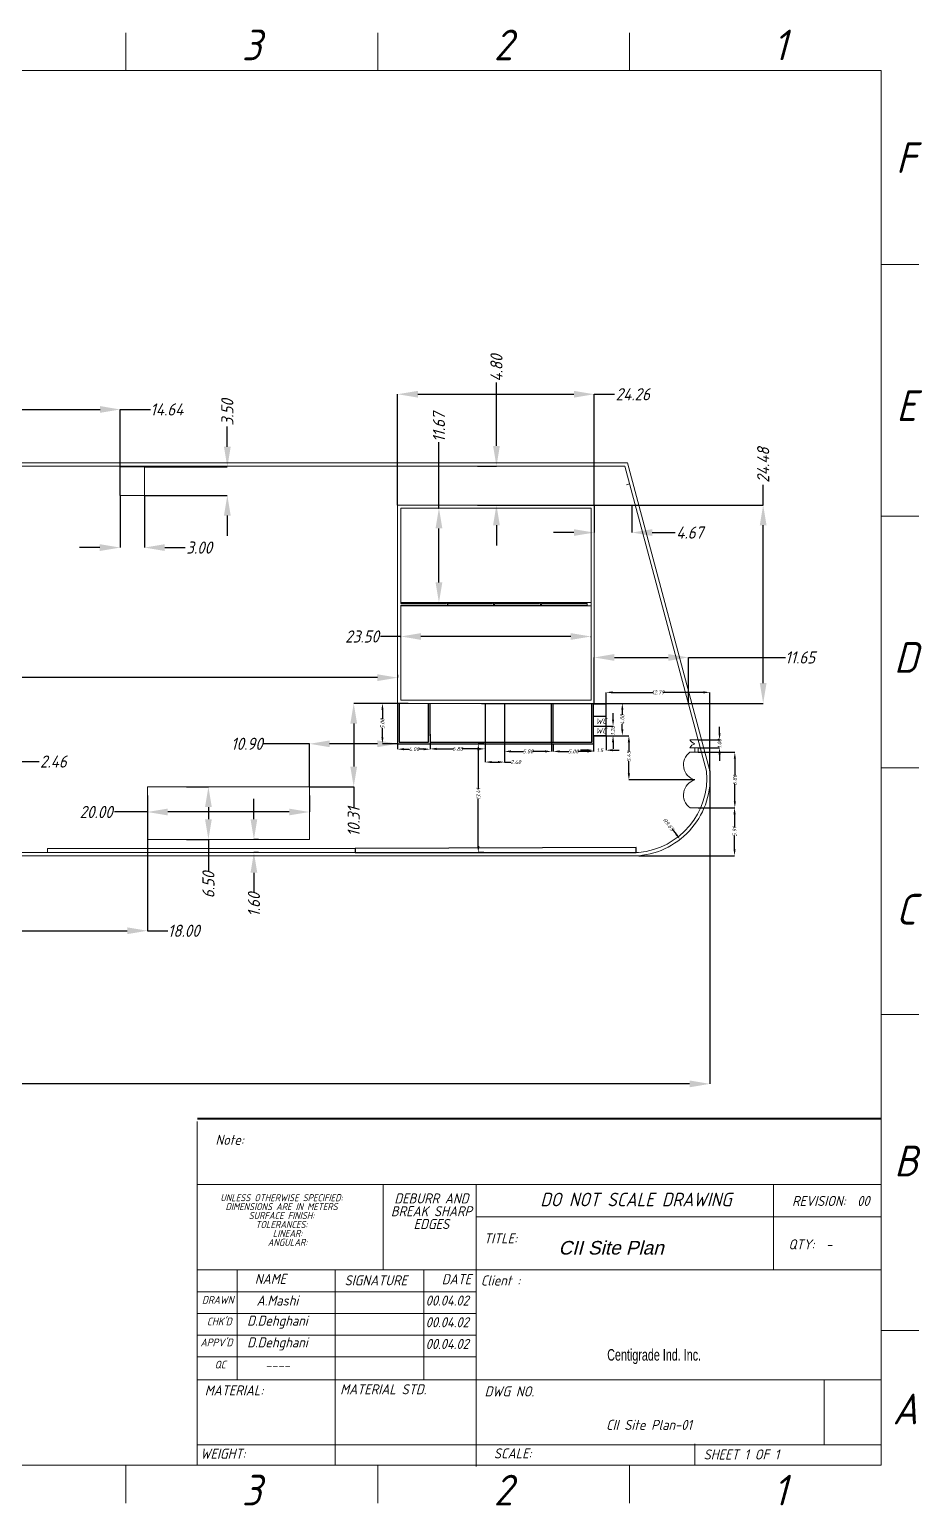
# Model space of a CAD drawing. Header units: millimetres. Extents: x 160413 to 1199701, y -1249241 to 191487.
# Drawn here: x 308585 to 418861, y -599599 to -417373 of the extents above; entities that cross this region are included whole.
import ezdxf

# ---------------------------------------------------------------- set-up
doc = ezdxf.new("R2010")
doc.units = ezdxf.units.MM
doc.header["$PDSIZE"] = -1
doc.layers.add('title', color=7, linetype='Continuous', lineweight=15)
doc.styles.add('AM', font='geniso.shx', dxfattribs={"oblique": 15})
doc.styles.add('Geniso', font='geniso.shx', dxfattribs={"oblique": 15})
doc.styles.add('SLDTEXTSTYLE4', font='TXT', dxfattribs={"width": 0.7})
doc.dimstyles.new('AM', dxfattribs={"dimscale": 0, "dimtxt": 1500, "dimasz": 2500, "dimexe": 0.18, "dimexo": 0.0625, "dimgap": 0.09, "dimtad": 0, "dimlfac": 0.001, "dimzin": 0, "dimdsep": 46, "dimtxsty": 'Geniso', "dimcen": 0.09, "dimclrd": 1, "dimclre": 1, "dimadec": 0, "dimazin": 0, "dimtfac": 1, "dimtofl": 0, "dimtmove": 0, "dimatfit": 3, "dimfxl": 1, "dimtolj": 1, "dimtzin": 0, "dimarcsym": 0})
doc.dimstyles.new('Scale 1B2', dxfattribs={"dimscale": 0.32, "dimtxt": 1500, "dimasz": 2500, "dimexe": 0.18, "dimexo": 0.0625, "dimgap": 0.09, "dimtad": 0, "dimlfac": 0.001, "dimzin": 0, "dimdsep": 46, "dimtxsty": 'Geniso', "dimcen": 0.09, "dimclrd": 1, "dimclre": 1, "dimadec": 0, "dimazin": 0, "dimtfac": 1, "dimtofl": 0, "dimtmove": 0, "dimatfit": 3, "dimfxl": 1, "dimtolj": 1, "dimtzin": 0, "dimarcsym": 0})

# ---------------------------------------------------------------- blocks, each defined once
blk = doc.blocks.new('*D212')
at = {"color": 1, "lineweight": -2, "transparency": 16777216}
for p, q in [((305152, -512844), (305152, -528644)), ((323152, -513335), (323152, -528644)), ((307652, -528644), (320652, -528644)), ((323152, -528644), (325652, -528644))]:
    blk.add_line(p, q, dxfattribs=at)
at = {"color": 1, "transparency": 16777216}
for points in [[(307652, -528227), (307652, -529060), (305152, -528644)], [(320652, -528227), (320652, -529060), (323152, -528644)]]:
    blk.add_solid(points, dxfattribs=at)
at = {"layer": 'Defpoints', "color": 0, "transparency": 16777216}
for p in [(305152, -512844), (323152, -513335), (305152, -528644)]:
    blk.add_point(p, dxfattribs=at)
at = {"color": 0, "lineweight": 18, "transparency": 16777216, "insert": (327633, -528644), "char_height": 1500, "attachment_point": 5, "style": 'Geniso'}
blk.add_mtext('\\A1;18.00', dxfattribs=at)
blk = doc.blocks.new('*D213')
at = {"color": 1, "lineweight": -2, "transparency": 16777216}
for p, q in [((354047, -500564), (354047, -505560)), ((343152, -505560), (337415, -505560)), ((343152, -510931), (343152, -505560)), ((351547, -505560), (345652, -505560))]:
    blk.add_line(p, q, dxfattribs=at)
at = {"color": 1, "transparency": 16777216}
for points in [[(345652, -505143), (345652, -505977), (343152, -505560)], [(351547, -505143), (351547, -505977), (354047, -505560)]]:
    blk.add_solid(points, dxfattribs=at)
at = {"layer": 'Defpoints', "color": 0, "transparency": 16777216}
for p in [(354047, -500564), (343152, -505560), (343152, -510931)]:
    blk.add_point(p, dxfattribs=at)
at = {"color": 0, "lineweight": 18, "transparency": 16777216, "insert": (335431, -505560), "char_height": 1500, "attachment_point": 5, "style": 'Geniso'}
blk.add_mtext('\\A1;10.90', dxfattribs=at)
blk = doc.blocks.new('*D214')
at = {"color": 1, "lineweight": -2, "transparency": 16777216}
for p, q in [((399188, -476084), (399188, -473584)), ((364405, -476084), (399188, -476084)), ((399188, -498064), (399188, -478584)), ((364405, -500564), (399188, -500564))]:
    blk.add_line(p, q, dxfattribs=at)
at = {"color": 1, "transparency": 16777216}
for points in [[(398771, -478584), (399605, -478584), (399188, -476084)], [(398771, -498064), (399605, -498064), (399188, -500564)]]:
    blk.add_solid(points, dxfattribs=at)
at = {"layer": 'Defpoints', "color": 0, "transparency": 16777216}
for p in [(364405, -476084), (364405, -500564), (399188, -500564)]:
    blk.add_point(p, dxfattribs=at)
at = {"color": 0, "lineweight": 18, "transparency": 16777216, "insert": (399188, -471153), "char_height": 1500, "attachment_point": 5, "rotation": 90, "style": 'Geniso'}
blk.add_mtext('\\A1;24.48', dxfattribs=at)
blk = doc.blocks.new('*D215')
at = {"color": 1, "lineweight": -2, "transparency": 16777216}
for p, q in [((359147, -476464), (359147, -468323)), ((359088, -476464), (359147, -476464)), ((359147, -485634), (359147, -478964)), ((359088, -488134), (359147, -488134))]:
    blk.add_line(p, q, dxfattribs=at)
at = {"color": 1, "transparency": 16777216}
for points in [[(358730, -478964), (359564, -478964), (359147, -476464)], [(358730, -485634), (359564, -485634), (359147, -488134)]]:
    blk.add_solid(points, dxfattribs=at)
at = {"layer": 'Defpoints', "color": 0, "transparency": 16777216}
for p in [(359088, -476464), (359147, -476464), (359088, -488134)]:
    blk.add_point(p, dxfattribs=at)
at = {"color": 0, "lineweight": 18, "transparency": 16777216, "insert": (359147, -466483), "char_height": 1500, "attachment_point": 5, "rotation": 90, "style": 'Geniso'}
blk.add_mtext('\\A1;11.67', dxfattribs=at)
blk = doc.blocks.new('*D216')
at = {"color": 1, "lineweight": -2, "transparency": 16777216}
for p, q in [((354427, -492310), (351927, -492310)), ((354427, -492382), (354427, -492310)), ((375427, -492310), (356927, -492310)), ((377927, -492382), (377927, -492310))]:
    blk.add_line(p, q, dxfattribs=at)
at = {"color": 1, "transparency": 16777216}
for points in [[(356927, -491894), (356927, -492727), (354427, -492310)], [(375427, -491894), (375427, -492727), (377927, -492310)]]:
    blk.add_solid(points, dxfattribs=at)
at = {"layer": 'Defpoints', "color": 0, "transparency": 16777216}
for p in [(354427, -492382), (377927, -492310), (377927, -492382)]:
    blk.add_point(p, dxfattribs=at)
at = {"color": 0, "lineweight": 18, "transparency": 16777216, "insert": (349656, -492310), "char_height": 1500, "attachment_point": 5, "style": 'Geniso'}
blk.add_mtext('\\A1;23.50', dxfattribs=at)
blk = doc.blocks.new('*D217')
at = {"color": 1, "lineweight": -2, "transparency": 16777216}
for p, q in [((354047, -476084), (354047, -462402)), ((356547, -462402), (375807, -462402)), ((378307, -476084), (378307, -462402)), ((378307, -462402), (380807, -462402))]:
    blk.add_line(p, q, dxfattribs=at)
at = {"color": 1, "transparency": 16777216}
for points in [[(356547, -461985), (356547, -462819), (354047, -462402)], [(375807, -461985), (375807, -462819), (378307, -462402)]]:
    blk.add_solid(points, dxfattribs=at)
at = {"layer": 'Defpoints', "color": 0, "transparency": 16777216}
for p in [(378307, -462402), (354047, -476084), (378307, -476084)]:
    blk.add_point(p, dxfattribs=at)
at = {"color": 0, "lineweight": 18, "transparency": 16777216, "insert": (383090, -462402), "char_height": 1500, "attachment_point": 5, "style": 'Geniso'}
blk.add_mtext('\\A1;24.26', dxfattribs=at)
blk = doc.blocks.new('*D218')
at = {"color": 1, "lineweight": -2, "transparency": 16777216}
for p, q in [((366250, -468784), (366250, -460957)), ((363903, -471284), (366250, -471284)), ((363903, -476084), (366250, -476084)), ((366250, -478584), (366250, -481084))]:
    blk.add_line(p, q, dxfattribs=at)
at = {"color": 1, "transparency": 16777216}
for points in [[(365833, -468784), (366667, -468784), (366250, -471284)], [(365833, -478584), (366667, -478584), (366250, -476084)]]:
    blk.add_solid(points, dxfattribs=at)
at = {"layer": 'Defpoints', "color": 0, "transparency": 16777216}
for p in [(363903, -471284), (366250, -471284), (363903, -476084)]:
    blk.add_point(p, dxfattribs=at)
at = {"color": 0, "lineweight": 18, "transparency": 16777216, "insert": (366250, -459175), "char_height": 1500, "attachment_point": 5, "rotation": 90, "style": 'Geniso'}
blk.add_mtext('\\A1;4.80', dxfattribs=at)
blk = doc.blocks.new('*D219')
at = {"color": 1, "lineweight": -2, "transparency": 16777216}
for p, q in [((355344, -500564), (348620, -500564)), ((348620, -503064), (348620, -508372)), ((343152, -510872), (348620, -510872)), ((348620, -510872), (348620, -513372))]:
    blk.add_line(p, q, dxfattribs=at)
at = {"color": 1, "transparency": 16777216}
for points in [[(348203, -503064), (349036, -503064), (348620, -500564)], [(348203, -508372), (349036, -508372), (348620, -510872)]]:
    blk.add_solid(points, dxfattribs=at)
at = {"layer": 'Defpoints', "color": 0, "transparency": 16777216}
for p in [(348620, -500564), (355344, -500564), (343152, -510872)]:
    blk.add_point(p, dxfattribs=at)
at = {"color": 0, "lineweight": 18, "transparency": 16777216, "insert": (348620, -515212), "char_height": 1500, "attachment_point": 5, "rotation": 90, "style": 'Geniso'}
blk.add_mtext('\\A1;10.31', dxfattribs=at)
blk = doc.blocks.new('*D220')
at = {"color": 1, "lineweight": -2, "transparency": 16777216}
for p, q in [((305152, -476171), (305152, -464281)), ((307652, -464282), (317292, -464282)), ((319792, -474884), (319792, -464281)), ((319792, -464282), (323543, -464282))]:
    blk.add_line(p, q, dxfattribs=at)
at = {"color": 1, "transparency": 16777216}
for points in [[(307652, -463865), (307652, -464698), (305152, -464282)], [(317292, -463865), (317292, -464698), (319792, -464282)]]:
    blk.add_solid(points, dxfattribs=at)
at = {"layer": 'Defpoints', "color": 0, "transparency": 16777216}
for p in [(319792, -464282), (319792, -474884), (305152, -476171)]:
    blk.add_point(p, dxfattribs=at)
at = {"color": 0, "lineweight": 18, "transparency": 16777216, "insert": (325542, -464282), "char_height": 1500, "attachment_point": 5, "style": 'Geniso'}
blk.add_mtext('\\A1;14.64', dxfattribs=at)
blk = doc.blocks.new('*D221')
at = {"color": 1, "lineweight": -2, "transparency": 16777216}
for p, q in [((319768, -474884), (319768, -481334)), ((322792, -474884), (322792, -481334)), ((317268, -481334), (314768, -481334)), ((325292, -481334), (327792, -481334))]:
    blk.add_line(p, q, dxfattribs=at)
at = {"color": 1, "transparency": 16777216}
for points in [[(317268, -480917), (317268, -481751), (319768, -481334)], [(325292, -480917), (325292, -481751), (322792, -481334)]]:
    blk.add_solid(points, dxfattribs=at)
at = {"layer": 'Defpoints', "color": 0, "transparency": 16777216}
for p in [(319768, -474884), (322792, -474884), (322792, -481334)]:
    blk.add_point(p, dxfattribs=at)
at = {"color": 0, "lineweight": 18, "transparency": 16777216, "insert": (329538, -481334), "char_height": 1500, "attachment_point": 5, "style": 'Geniso'}
blk.add_mtext('\\A1;3.00', dxfattribs=at)
blk = doc.blocks.new('*D222')
at = {"color": 1, "lineweight": -2, "transparency": 16777216}
for p, q in [((333013, -468884), (333013, -466384)), ((322792, -471384), (333013, -471384)), ((322792, -474884), (333013, -474884)), ((333013, -477384), (333013, -479884))]:
    blk.add_line(p, q, dxfattribs=at)
at = {"color": 1, "transparency": 16777216}
for points in [[(332596, -468884), (333430, -468884), (333013, -471384)], [(332596, -477384), (333430, -477384), (333013, -474884)]]:
    blk.add_solid(points, dxfattribs=at)
at = {"layer": 'Defpoints', "color": 0, "transparency": 16777216}
for p in [(322792, -471384), (333013, -471384), (322792, -474884)]:
    blk.add_point(p, dxfattribs=at)
at = {"color": 0, "lineweight": 18, "transparency": 16777216, "insert": (333013, -464638), "char_height": 1500, "attachment_point": 5, "rotation": 90, "style": 'Geniso'}
blk.add_mtext('\\A1;3.50', dxfattribs=at)
blk = doc.blocks.new('*D228')
at = {"color": 1, "lineweight": -2, "transparency": 16777216}
for p, q in [((188892, -508893), (188893, -547555)), ((392598, -508885), (392600, -547548)), ((188893, -547555), (182730, -547555)), ((390100, -547548), (191393, -547555))]:
    blk.add_line(p, q, dxfattribs=at)
at = {"color": 1, "transparency": 16777216}
for points in [[(191393, -547138), (191393, -547972), (188893, -547555)], [(390100, -547131), (390100, -547965), (392600, -547548)]]:
    blk.add_solid(points, dxfattribs=at)
at = {"layer": 'Defpoints', "color": 0, "transparency": 16777216}
for p in [(188892, -508893), (392598, -508885), (392600, -547548)]:
    blk.add_point(p, dxfattribs=at)
at = {"color": 0, "lineweight": 18, "transparency": 16777216, "insert": (180074, -547555), "char_height": 1500, "attachment_point": 5, "rotation": 0.00205, "style": 'Geniso'}
blk.add_mtext('\\A1;203.71', dxfattribs=at)
blk = doc.blocks.new('*D230')
at = {"color": 1, "lineweight": -2, "transparency": 16777216}
for p, q in [((336299, -514872), (336299, -512372)), ((336843, -517372), (336299, -517372)), ((336843, -518972), (336299, -518972)), ((336299, -521472), (336299, -523972))]:
    blk.add_line(p, q, dxfattribs=at)
at = {"color": 1, "transparency": 16777216}
for points in [[(335882, -514872), (336716, -514872), (336299, -517372)], [(335882, -521472), (336716, -521472), (336299, -518972)]]:
    blk.add_solid(points, dxfattribs=at)
at = {"layer": 'Defpoints', "color": 0, "transparency": 16777216}
for p in [(336843, -517372), (336299, -518972), (336843, -518972)]:
    blk.add_point(p, dxfattribs=at)
at = {"color": 0, "lineweight": 18, "transparency": 16777216, "insert": (336299, -525427), "char_height": 1500, "attachment_point": 5, "rotation": 90, "style": 'Geniso'}
blk.add_mtext('\\A1;1.60', dxfattribs=at)
blk = doc.blocks.new('*D231')
at = {"color": 1, "lineweight": -2, "transparency": 16777216}
for p, q in [((323152, -511924), (323152, -513980)), ((343152, -511924), (343152, -513980)), ((323152, -513980), (319082, -513980)), ((340652, -513980), (325652, -513980))]:
    blk.add_line(p, q, dxfattribs=at)
at = {"color": 1, "transparency": 16777216}
for points in [[(325652, -513563), (325652, -514397), (323152, -513980)], [(340652, -513563), (340652, -514397), (343152, -513980)]]:
    blk.add_solid(points, dxfattribs=at)
at = {"layer": 'Defpoints', "color": 0, "transparency": 16777216}
for p in [(323152, -511923), (343152, -511923), (343152, -513980)]:
    blk.add_point(p, dxfattribs=at)
at = {"color": 0, "lineweight": 18, "transparency": 16777216, "insert": (316810, -513980), "char_height": 1500, "attachment_point": 5, "style": 'Geniso'}
blk.add_mtext('\\A1;20.00', dxfattribs=at)
blk = doc.blocks.new('*D232')
at = {"color": 1, "lineweight": -2, "transparency": 16777216}
for p, q in [((327983, -510872), (330681, -510872)), ((330681, -513372), (330681, -514872)), ((327983, -517372), (330681, -517372)), ((330681, -517372), (330681, -521243))]:
    blk.add_line(p, q, dxfattribs=at)
at = {"color": 1, "transparency": 16777216}
for points in [[(330264, -513372), (331098, -513372), (330681, -510872)], [(330264, -514872), (331098, -514872), (330681, -517372)]]:
    blk.add_solid(points, dxfattribs=at)
at = {"layer": 'Defpoints', "color": 0, "transparency": 16777216}
for p in [(327983, -510872), (327983, -517372), (330681, -517372)]:
    blk.add_point(p, dxfattribs=at)
at = {"color": 0, "lineweight": 18, "transparency": 16777216, "insert": (330681, -522990), "char_height": 1500, "attachment_point": 5, "rotation": 90, "style": 'Geniso'}
blk.add_mtext('\\A1;6.50', dxfattribs=at)
blk = doc.blocks.new('*D238')
at = {"color": 1, "lineweight": -2, "transparency": 16777216}
for p, q in [((305152, -497394), (299766, -497394)), ((305152, -497032), (305152, -497394)), ((351547, -497394), (307652, -497394)), ((354047, -497032), (354047, -497394))]:
    blk.add_line(p, q, dxfattribs=at)
at = {"color": 1, "transparency": 16777216}
for points in [[(307652, -496977), (307652, -497810), (305152, -497394)], [(351547, -496977), (351547, -497810), (354047, -497394)]]:
    blk.add_solid(points, dxfattribs=at)
at = {"layer": 'Defpoints', "color": 0, "transparency": 16777216}
for p in [(305152, -497032), (354047, -497032), (354047, -497394)]:
    blk.add_point(p, dxfattribs=at)
at = {"color": 0, "lineweight": 18, "transparency": 16777216, "insert": (297457, -497394), "char_height": 1500, "attachment_point": 5, "style": 'Geniso'}
blk.add_mtext('\\A1;48.90', dxfattribs=at)
blk = doc.blocks.new('*D239')
at = {"color": 1, "lineweight": -2, "transparency": 16777216}
for p, q in [((378307, -500564), (378307, -494900)), ((380807, -494900), (387455, -494900)), ((389955, -500564), (389955, -494900)), ((389955, -494900), (401946, -494900))]:
    blk.add_line(p, q, dxfattribs=at)
at = {"color": 1, "transparency": 16777216}
for points in [[(380807, -494483), (380807, -495317), (378307, -494900)], [(387455, -494483), (387455, -495317), (389955, -494900)]]:
    blk.add_solid(points, dxfattribs=at)
at = {"layer": 'Defpoints', "color": 0, "transparency": 16777216}
for p in [(389955, -494900), (378307, -500564), (389955, -500564)]:
    blk.add_point(p, dxfattribs=at)
at = {"color": 0, "lineweight": 18, "transparency": 16777216, "insert": (403748, -494900), "char_height": 1500, "attachment_point": 5, "style": 'Geniso'}
blk.add_mtext('\\A1;11.65', dxfattribs=at)
blk = doc.blocks.new('*D240')
at = {"color": 1, "lineweight": -2, "transparency": 16777216}
for p, q in [((378307, -476084), (378307, -479481)), ((382981, -476084), (382981, -479481)), ((375807, -479481), (373307, -479481)), ((385481, -479481), (388330, -479481))]:
    blk.add_line(p, q, dxfattribs=at)
at = {"color": 1, "transparency": 16777216}
for points in [[(375807, -479064), (375807, -479897), (378307, -479481)], [(385481, -479064), (385481, -479897), (382981, -479481)]]:
    blk.add_solid(points, dxfattribs=at)
at = {"layer": 'Defpoints', "color": 0, "transparency": 16777216}
for p in [(378307, -476084), (382981, -476084), (382981, -479481)]:
    blk.add_point(p, dxfattribs=at)
at = {"color": 0, "lineweight": 18, "transparency": 16777216, "insert": (390120, -479481), "char_height": 1500, "attachment_point": 5, "style": 'Geniso'}
blk.add_mtext('\\A1;4.67', dxfattribs=at)
blk = doc.blocks.new('*D246')
at = {"color": 1, "lineweight": -2, "transparency": 16777216}
for p, q in [((299812, -507750), (297312, -507750)), ((302312, -507242), (302312, -507750)), ((304772, -507242), (304772, -507750)), ((307272, -507750), (309772, -507750))]:
    blk.add_line(p, q, dxfattribs=at)
at = {"color": 1, "transparency": 16777216}
for points in [[(299812, -507333), (299812, -508167), (302312, -507750)], [(307272, -507333), (307272, -508167), (304772, -507750)]]:
    blk.add_solid(points, dxfattribs=at)
at = {"layer": 'Defpoints', "color": 0, "transparency": 16777216}
for p in [(302312, -507242), (302312, -507750), (304772, -507242)]:
    blk.add_point(p, dxfattribs=at)
at = {"color": 0, "lineweight": 18, "transparency": 16777216, "insert": (311529, -507750), "char_height": 1500, "attachment_point": 5, "style": 'Geniso'}
blk.add_mtext('\\A1;2.46', dxfattribs=at)
blk = doc.blocks.new('*D194')
at = {"color": 1, "lineweight": -2, "transparency": 16777216}
for p, q in [((354047, -504564), (354047, -506226)), ((358047, -504564), (358047, -506226)), ((354847, -506226), (355477, -506226)), ((357247, -506226), (356617, -506226))]:
    blk.add_line(p, q, dxfattribs=at)
at = {"color": 1, "transparency": 16777216}
for points in [[(354847, -506093), (354847, -506359), (354047, -506226)], [(357247, -506093), (357247, -506359), (358047, -506226)]]:
    blk.add_solid(points, dxfattribs=at)
at = {"layer": 'Defpoints', "color": 0, "transparency": 16777216}
for p in [(354047, -504564), (358047, -504564), (358047, -506226)]:
    blk.add_point(p, dxfattribs=at)
at = {"color": 0, "transparency": 16777216, "insert": (356047, -506226), "char_height": 480, "attachment_point": 5, "style": 'Geniso'}
blk.add_mtext('\\A1;4.00', dxfattribs=at)
blk = doc.blocks.new('*D196')
at = {"color": 1, "lineweight": -2, "transparency": 16777216}
blk.add_line((387947, -516100), (388439, -516730), dxfattribs=at)
at = {"color": 1, "transparency": 16777216}
blk.add_solid([(388544, -516648), (388334, -516812), (388932, -517360)], dxfattribs=at)
at = {"layer": 'Defpoints', "color": 0, "transparency": 16777216}
for p in [(382991, -509760), (388932, -517360)]:
    blk.add_point(p, dxfattribs=at)
at = {"color": 0, "transparency": 16777216, "insert": (387489, -515515), "char_height": 480, "attachment_point": 5, "rotation": 308.01205, "style": 'Geniso'}
blk.add_mtext('\\A1;R9.65', dxfattribs=at)
blk = doc.blocks.new('*D197')
at = {"color": 1, "lineweight": -2, "transparency": 16777216}
for p, q in [((364675, -505564), (364009, -505564)), ((364009, -506364), (364009, -511155)), ((364009, -518172), (364009, -512381)), ((364675, -518972), (364009, -518972))]:
    blk.add_line(p, q, dxfattribs=at)
at = {"color": 1, "transparency": 16777216}
for points in [[(363875, -506364), (364142, -506364), (364009, -505564)], [(363875, -518172), (364142, -518172), (364009, -518972)]]:
    blk.add_solid(points, dxfattribs=at)
at = {"layer": 'Defpoints', "color": 0, "transparency": 16777216}
for p in [(364675, -505564), (364009, -518972), (364675, -518972)]:
    blk.add_point(p, dxfattribs=at)
at = {"color": 0, "transparency": 16777216, "insert": (364009, -511768), "char_height": 480, "attachment_point": 5, "rotation": 90, "style": 'Geniso'}
blk.add_mtext('\\A1;13.41', dxfattribs=at)
blk = doc.blocks.new('*D198')
at = {"color": 1, "lineweight": -2, "transparency": 16777216}
for p, q in [((391157, -506602), (395688, -506602)), ((395688, -507402), (395688, -509491)), ((395688, -512658), (395688, -510568)), ((391157, -513458), (395688, -513458))]:
    blk.add_line(p, q, dxfattribs=at)
at = {"color": 1, "transparency": 16777216}
for points in [[(395555, -507402), (395821, -507402), (395688, -506602)], [(395555, -512658), (395821, -512658), (395688, -513458)]]:
    blk.add_solid(points, dxfattribs=at)
at = {"layer": 'Defpoints', "color": 0, "transparency": 16777216}
for p in [(391157, -506602), (391157, -513458), (395688, -513458)]:
    blk.add_point(p, dxfattribs=at)
at = {"color": 0, "transparency": 16777216, "insert": (395688, -510030), "char_height": 480, "attachment_point": 5, "rotation": 90, "style": 'Geniso'}
blk.add_mtext('\\A1;6.86', dxfattribs=at)
blk = doc.blocks.new('*D199')
at = {"color": 1, "lineweight": -2, "transparency": 16777216}
for p, q in [((393800, -504252), (393800, -503452)), ((391157, -505052), (393800, -505052)), ((391157, -506052), (393800, -506052)), ((393800, -506852), (393800, -507652))]:
    blk.add_line(p, q, dxfattribs=at)
at = {"color": 1, "transparency": 16777216}
for points in [[(393667, -504252), (393933, -504252), (393800, -505052)], [(393667, -506852), (393933, -506852), (393800, -506052)]]:
    blk.add_solid(points, dxfattribs=at)
at = {"layer": 'Defpoints', "color": 0, "transparency": 16777216}
for p in [(391157, -505052), (391157, -506052), (393800, -505052)]:
    blk.add_point(p, dxfattribs=at)
at = {"color": 0, "transparency": 16777216, "insert": (393800, -505552), "char_height": 480, "attachment_point": 5, "rotation": 90, "style": 'Geniso'}
blk.add_mtext('\\A1;1.00', dxfattribs=at)
blk = doc.blocks.new('*D200')
at = {"color": 1, "lineweight": -2, "transparency": 16777216}
for p, q in [((391157, -513458), (395653, -513458)), ((395653, -514258), (395653, -515900)), ((395653, -518572), (395653, -516929)), ((383814, -519372), (395653, -519372))]:
    blk.add_line(p, q, dxfattribs=at)
at = {"color": 1, "transparency": 16777216}
for points in [[(395520, -514258), (395786, -514258), (395653, -513458)], [(395520, -518572), (395786, -518572), (395653, -519372)]]:
    blk.add_solid(points, dxfattribs=at)
at = {"layer": 'Defpoints', "color": 0, "transparency": 16777216}
for p in [(391157, -513458), (383814, -519372), (395653, -519372)]:
    blk.add_point(p, dxfattribs=at)
at = {"color": 0, "transparency": 16777216, "insert": (395653, -516415), "char_height": 480, "attachment_point": 5, "rotation": 90, "style": 'Geniso'}
blk.add_mtext('\\A1;5.91', dxfattribs=at)
blk = doc.blocks.new('*D201')
at = {"color": 1, "lineweight": -2, "transparency": 16777216}
for p, q in [((354047, -500564), (352169, -500564)), ((352169, -501364), (352169, -502503)), ((352169, -504760), (352169, -503621)), ((354047, -505560), (352169, -505560))]:
    blk.add_line(p, q, dxfattribs=at)
at = {"color": 1, "transparency": 16777216}
for points in [[(352036, -501364), (352302, -501364), (352169, -500564)], [(352036, -504760), (352302, -504760), (352169, -505560)]]:
    blk.add_solid(points, dxfattribs=at)
at = {"layer": 'Defpoints', "color": 0, "transparency": 16777216}
for p in [(354047, -500564), (352169, -505560), (354047, -505560)]:
    blk.add_point(p, dxfattribs=at)
at = {"color": 0, "transparency": 16777216, "insert": (352169, -503062), "char_height": 480, "attachment_point": 5, "rotation": 90, "style": 'Geniso'}
blk.add_mtext('\\A1;5.00', dxfattribs=at)
blk = doc.blocks.new('*D202')
at = {"color": 1, "lineweight": -2, "transparency": 16777216}
for p, q in [((358047, -504364), (358047, -506188)), ((364847, -504364), (364847, -506188)), ((358847, -506188), (360888, -506188)), ((364047, -506188), (362006, -506188))]:
    blk.add_line(p, q, dxfattribs=at)
at = {"color": 1, "transparency": 16777216}
for points in [[(358847, -506055), (358847, -506321), (358047, -506188)], [(364047, -506055), (364047, -506321), (364847, -506188)]]:
    blk.add_solid(points, dxfattribs=at)
at = {"layer": 'Defpoints', "color": 0, "transparency": 16777216}
for p in [(358047, -504364), (364847, -504364), (364847, -506188)]:
    blk.add_point(p, dxfattribs=at)
at = {"color": 0, "transparency": 16777216, "insert": (361447, -506188), "char_height": 480, "attachment_point": 5, "style": 'Geniso'}
blk.add_mtext('\\A1;6.80', dxfattribs=at)
blk = doc.blocks.new('*D203')
at = {"color": 1, "lineweight": -2, "transparency": 16777216}
for p, q in [((367247, -504364), (367247, -506499)), ((368047, -506499), (369588, -506499)), ((372247, -506499), (370706, -506499)), ((373047, -505364), (373047, -506499))]:
    blk.add_line(p, q, dxfattribs=at)
at = {"color": 1, "transparency": 16777216}
for points in [[(368047, -506366), (368047, -506632), (367247, -506499)], [(372247, -506366), (372247, -506632), (373047, -506499)]]:
    blk.add_solid(points, dxfattribs=at)
at = {"layer": 'Defpoints', "color": 0, "transparency": 16777216}
for p in [(367247, -504364), (373047, -505364), (373047, -506499)]:
    blk.add_point(p, dxfattribs=at)
at = {"color": 0, "transparency": 16777216, "insert": (370147, -506499), "char_height": 480, "attachment_point": 5, "style": 'Geniso'}
blk.add_mtext('\\A1;5.80', dxfattribs=at)
blk = doc.blocks.new('*D204')
at = {"color": 1, "lineweight": -2, "transparency": 16777216}
for p, q in [((378247, -504564), (378247, -506499)), ((373247, -505564), (373247, -506499)), ((374047, -506499), (375188, -506499)), ((377447, -506499), (376306, -506499))]:
    blk.add_line(p, q, dxfattribs=at)
at = {"color": 1, "transparency": 16777216}
for points in [[(374047, -506365), (374047, -506632), (373247, -506499)], [(377447, -506365), (377447, -506632), (378247, -506499)]]:
    blk.add_solid(points, dxfattribs=at)
at = {"layer": 'Defpoints', "color": 0, "transparency": 16777216}
for p in [(378247, -504564), (373247, -505564), (378247, -506499)]:
    blk.add_point(p, dxfattribs=at)
at = {"color": 0, "transparency": 16777216, "insert": (375747, -506499), "char_height": 480, "attachment_point": 5, "style": 'Geniso'}
blk.add_mtext('\\A1;5.00', dxfattribs=at)
blk = doc.blocks.new('*D205')
at = {"color": 1, "lineweight": -2, "transparency": 16777216}
for p, q in [((378247, -504564), (382603, -504564)), ((382603, -505364), (382603, -506547)), ((382603, -509218), (382603, -507695)), ((390757, -510018), (382603, -510018))]:
    blk.add_line(p, q, dxfattribs=at)
at = {"color": 1, "transparency": 16777216}
for points in [[(382470, -505364), (382736, -505364), (382603, -504564)], [(382470, -509218), (382736, -509218), (382603, -510018)]]:
    blk.add_solid(points, dxfattribs=at)
at = {"layer": 'Defpoints', "color": 0, "transparency": 16777216}
for p in [(378247, -504564), (382603, -510018), (390757, -510018)]:
    blk.add_point(p, dxfattribs=at)
at = {"color": 0, "transparency": 16777216, "insert": (382603, -507121), "char_height": 480, "attachment_point": 5, "rotation": 90, "style": 'Geniso'}
blk.add_mtext('\\A1;5.45', dxfattribs=at)
blk = doc.blocks.new('*D206')
at = {"color": 1, "lineweight": -2, "transparency": 16777216}
for p, q in [((378307, -500564), (381794, -500564)), ((381794, -501364), (381794, -501994)), ((378247, -504564), (381794, -504564)), ((381794, -503764), (381794, -503134))]:
    blk.add_line(p, q, dxfattribs=at)
at = {"color": 1, "transparency": 16777216}
for points in [[(381660, -501364), (381927, -501364), (381794, -500564)], [(381660, -503764), (381927, -503764), (381794, -504564)]]:
    blk.add_solid(points, dxfattribs=at)
at = {"layer": 'Defpoints', "color": 0, "transparency": 16777216}
for p in [(378307, -500564), (381794, -500564), (378247, -504564)]:
    blk.add_point(p, dxfattribs=at)
at = {"color": 0, "transparency": 16777216, "insert": (381794, -502564), "char_height": 480, "attachment_point": 5, "rotation": 90, "style": 'Geniso'}
blk.add_mtext('\\A1;4.00', dxfattribs=at)
blk = doc.blocks.new('*D207')
at = {"color": 1, "lineweight": -2, "transparency": 16777216}
for p, q in [((378247, -504564), (378247, -506350)), ((379807, -504564), (379807, -506350)), ((377447, -506350), (376647, -506350)), ((380607, -506350), (381407, -506350))]:
    blk.add_line(p, q, dxfattribs=at)
at = {"color": 1, "transparency": 16777216}
for points in [[(377447, -506217), (377447, -506484), (378247, -506350)], [(380607, -506217), (380607, -506484), (379807, -506350)]]:
    blk.add_solid(points, dxfattribs=at)
at = {"layer": 'Defpoints', "color": 0, "transparency": 16777216}
for p in [(378247, -504564), (379807, -504564), (378247, -506350)]:
    blk.add_point(p, dxfattribs=at)
at = {"color": 0, "transparency": 16777216, "insert": (379027, -506350), "char_height": 480, "attachment_point": 5, "style": 'Geniso'}
blk.add_mtext('\\A1;1.5', dxfattribs=at)
blk = doc.blocks.new('*D208')
at = {"color": 1, "lineweight": -2, "transparency": 16777216}
for p, q in [((380650, -502564), (380650, -501764)), ((379807, -503364), (380650, -503364)), ((379807, -504564), (380650, -504564)), ((380650, -505364), (380650, -506164))]:
    blk.add_line(p, q, dxfattribs=at)
at = {"color": 1, "transparency": 16777216}
for points in [[(380517, -502564), (380783, -502564), (380650, -503364)], [(380517, -505364), (380783, -505364), (380650, -504564)]]:
    blk.add_solid(points, dxfattribs=at)
at = {"layer": 'Defpoints', "color": 0, "transparency": 16777216}
for p in [(379807, -503364), (379807, -504564), (380650, -503364)]:
    blk.add_point(p, dxfattribs=at)
at = {"color": 0, "transparency": 16777216, "insert": (380650, -503964), "char_height": 480, "attachment_point": 5, "rotation": 90, "style": 'Geniso'}
blk.add_mtext('\\A1;1.20', dxfattribs=at)
blk = doc.blocks.new('*D209')
at = {"color": 1, "lineweight": -2, "transparency": 16777216}
for p, q in [((379807, -504564), (379807, -499211)), ((380607, -499211), (385565, -499211)), ((391798, -499211), (386840, -499211)), ((392598, -508885), (392598, -499211))]:
    blk.add_line(p, q, dxfattribs=at)
at = {"color": 1, "transparency": 16777216}
for points in [[(380607, -499078), (380607, -499344), (379807, -499211)], [(391798, -499078), (391798, -499344), (392598, -499211)]]:
    blk.add_solid(points, dxfattribs=at)
at = {"layer": 'Defpoints', "color": 0, "transparency": 16777216}
for p in [(392598, -499211), (379807, -504564), (392598, -508885)]:
    blk.add_point(p, dxfattribs=at)
at = {"color": 0, "transparency": 16777216, "insert": (386203, -499211), "char_height": 480, "attachment_point": 5, "style": 'Geniso'}
blk.add_mtext('\\A1;12.79', dxfattribs=at)
blk = doc.blocks.new('*D253')
at = {"color": 1, "lineweight": -2, "transparency": 16777216}
for p, q in [((364847, -505564), (364847, -507816)), ((367247, -505564), (367247, -507816)), ((365647, -507816), (366447, -507816)), ((367247, -507816), (368047, -507816))]:
    blk.add_line(p, q, dxfattribs=at)
at = {"color": 1, "transparency": 16777216}
for points in [[(365647, -507683), (365647, -507949), (364847, -507816)], [(366447, -507683), (366447, -507949), (367247, -507816)]]:
    blk.add_solid(points, dxfattribs=at)
at = {"layer": 'Defpoints', "color": 0, "transparency": 16777216}
for p in [(364847, -505564), (367247, -505564), (367247, -507816)]:
    blk.add_point(p, dxfattribs=at)
at = {"color": 0, "transparency": 16777216, "insert": (368630, -507816), "char_height": 480, "attachment_point": 5, "style": 'Geniso'}
blk.add_mtext('\\A1;2.40', dxfattribs=at)

msp = doc.modelspace()

# ---------------------------------------------------------------- linework, layer by layer
at = {"color": 7, "lineweight": 18}
for p, q in [((320496.797, -422429.971), (320496.797, -417767.338)), ((351581.013, -422429.971), (351581.013, -417767.338)), ((382665.23, -422429.971), (382665.23, -417767.338)), ((165075.713, -422429.971), (413749.447, -422429.971)), ((413749.447, -422429.971), (413749.447, -594636.532)), ((413749.447, -446364.818), (418412.08, -446364.818)), ((382415.883, -470884.243), (202391.896, -470884.243)), ((202391.896, -471284.244), (382108.953, -471284.244)), ((319791.898, -471384.243), (319791.898, -474884.243)), ((322791.898, -471384.243), (319791.898, -471384.243)), ((322791.898, -474884.243), (322791.898, -471384.243)), ((382108.953, -471284.244), (392202.901, -508955.352)), ((392598.233, -508885.288), (382415.883, -470884.243)), ((382697.385, -473480.293), (382311.017, -473583.82)), ((319791.898, -474884.243), (322791.898, -474884.243)), ((354047.101, -476084.244), (354047.101, -500564.245)), ((354247.098, -476084.244), (354047.101, -476084.244)), ((378217.099, -476084.244), (354247.098, -476084.244)), ((354427.098, -476464.245), (354427.098, -488224.245)), ((377927.098, -476464.245), (354427.098, -476464.245)), ((377927.098, -500184.244), (377927.098, -476464.245)), ((378307.096, -476084.244), (378217.099, -476084.244)), ((378307.096, -500564.245), (378307.096, -476084.244)), ((413749.447, -477449.035), (418412.08, -477449.035)), ((377927.098, -488134.245), (354427.098, -488134.245)), ((360069.959, -488224.245), (354427.098, -488224.245)), ((360027.097, -488149.244), (360069.959, -488224.245)), ((360227.101, -488149.244), (360027.097, -488149.244)), ((360182.973, -488226.459), (360227.101, -488149.244)), ((360182.973, -488422.029), (360182.973, -488226.459)), ((365769.956, -488224.245), (360227.101, -488224.245)), ((360227.101, -488224.245), (360227.101, -488424.244)), ((365727.101, -488149.244), (365769.956, -488224.245)), ((365927.098, -488149.244), (365727.101, -488149.244)), ((365882.978, -488226.459), (365927.098, -488149.244)), ((365882.978, -488422.029), (365882.978, -488226.459)), ((371469.953, -488224.245), (366027.097, -488224.245)), ((366027.097, -488224.245), (366027.097, -488424.244)), ((371427.098, -488149.244), (371469.953, -488224.245)), ((371627.095, -488149.244), (371427.098, -488149.244)), ((371584.241, -488224.245), (371627.095, -488149.244)), ((371671.224, -488224.245), (371584.241, -488224.245)), ((371671.224, -488424.244), (371671.224, -488224.245)), ((377471.219, -488224.245), (371827.1, -488224.245)), ((371827.1, -488224.245), (371827.1, -488424.244)), ((377471.219, -488424.244), (377471.219, -488224.245)), ((354427.098, -488424.244), (360069.959, -488424.244)), ((354427.098, -488424.244), (354427.098, -500184.244)), ((354427.098, -488514.244), (377927.098, -488514.244)), ((360069.959, -488424.244), (360027.097, -488499.245)), ((360027.097, -488499.245), (360227.101, -488499.245)), ((360227.101, -488499.245), (360182.973, -488422.029)), ((360227.101, -488424.244), (365769.956, -488424.244)), ((365769.956, -488424.244), (365727.101, -488499.245)), ((365727.101, -488499.245), (365927.098, -488499.245)), ((365927.098, -488499.245), (365882.978, -488422.029)), ((366027.097, -488424.244), (371469.953, -488424.244)), ((371469.953, -488424.244), (371427.098, -488499.245)), ((371427.098, -488499.245), (371627.095, -488499.245)), ((371584.241, -488424.244), (371671.224, -488424.244)), ((371627.095, -488499.245), (371584.241, -488424.244)), ((371827.1, -488424.244), (377471.219, -488424.244)), ((354047.101, -500564.245), (354247.098, -500564.245)), ((354247.098, -500564.245), (378107.099, -500564.245)), ((354427.098, -500184.244), (377927.098, -500184.244)), ((378107.099, -500564.245), (378307.096, -500564.245)), ((390756.916, -506051.686), (390756.916, -506601.686)), ((391156.916, -506601.686), (391156.916, -506051.686)), ((418412.08, -508533.251), (413749.447, -508533.251)), ((413749.447, -508533.251), (418412.08, -508533.251)), ((323151.899, -510871.607), (323151.899, -517371.607)), ((343151.899, -510871.607), (323151.899, -510871.607)), ((343151.899, -517371.607), (343151.899, -510871.607)), ((323151.899, -517371.607), (343151.899, -517371.607)), ((371391.538, -518971.607), (198979.261, -518971.607)), ((310791.898, -518471.607), (310791.898, -518971.607)), ((348791.898, -518471.607), (310791.898, -518471.607)), ((348791.898, -518971.607), (348791.898, -518471.607)), ((383796.315, -518971.607), (371391.538, -518971.607)), ((198813.573, -519371.607), (371391.538, -519371.607)), ((371391.538, -519371.607), (383813.573, -519371.607)), ((413749.447, -538979.173), (418412.08, -538979.173)), ((329308.31, -552178.41), (329308.31, -559962.433)), ((329308.31, -559962.433), (413749.447, -559962.433)), ((329308.31, -559962.433), (329308.31, -594636.532)), ((352256.259, -559962.433), (352256.259, -570522.272)), ((363730.233, -559962.433), (363730.233, -594794.141)), ((400478.491, -570522.272), (400478.491, -559962.433)), ((413749.447, -563981.476), (363730.233, -563981.476)), ((413749.447, -570522.272), (329308.31, -570522.272)), ((334225.727, -570522.272), (334225.727, -584076.693)), ((346324.436, -570522.272), (346324.436, -594636.532)), ((357299.087, -570522.272), (357299.087, -584076.693)), ((363730.233, -594636.532), (363730.233, -570522.272)), ((363730.233, -573201.634), (329308.31, -573201.634)), ((363730.233, -575880.997), (329308.31, -575880.997)), ((363730.233, -578560.359), (329308.31, -578560.359)), ((413749.447, -577997.053), (418412.08, -577997.053)), ((363730.233, -581239.721), (329308.31, -581239.721)), ((335864.867, -584076.693), (329308.31, -584076.693)), ((335864.867, -584076.693), (413749.447, -584076.693)), ((406726.116, -592114.779), (406726.116, -584076.693)), ((390747.127, -594636.532), (390747.127, -591994.373)), ((413749.447, -594636.532), (165075.713, -594636.532)), ((320496.797, -594636.532), (320496.797, -599299.164)), ((351581.013, -594636.532), (351581.013, -599299.164)), ((382665.23, -594636.532), (382665.23, -599299.164))]:
    msp.add_line(p, q, dxfattribs=at)
for p, q in [((354047.101, -500564.245), (354047.101, -505564.245)), ((354247.101, -500564.245), (354247.101, -505364.245)), ((357847.101, -505364.245), (357847.101, -500564.245)), ((358047.101, -504564.245), (358047.101, -500564.245)), ((373047.101, -505364.245), (373047.101, -500564.245)), ((373247.101, -505364.245), (373247.101, -500564.245)), ((378047.101, -505364.245), (378047.101, -500564.245)), ((378247.101, -505564.245), (378247.101, -500564.245)), ((379807.096, -500664.245), (378247.101, -500664.245)), ((379807.096, -504564.245), (379807.096, -500664.245)), ((378247.101, -502164.245), (379807.096, -502164.245)), ((378247.101, -503364.245), (379807.096, -503364.245)), ((379807.096, -504564.245), (378247.101, -504564.245)), ((354047.101, -505564.245), (358047.101, -505564.245)), ((354247.101, -505364.245), (357847.101, -505364.245)), ((358047.101, -505364.245), (365847.101, -505364.245)), ((358047.101, -505564.245), (366047.101, -505564.245)), ((365847.101, -505364.245), (373047.101, -505364.245)), ((366047.101, -505564.245), (373047.101, -505564.245)), ((373047.101, -505364.245), (378047.101, -505364.245)), ((373047.101, -505564.245), (378247.101, -505564.245))]:
    msp.add_line(p, q)
at = {"color": 52, "true_color": 0xc8c92d}
for p, q in [((364847.101, -500564.245), (364847.101, -505364.245)), ((367247.101, -500564.245), (367247.101, -505364.245))]:
    msp.add_line(p, q, dxfattribs=at)
at = {"lineweight": 18}
for p, q in [((390124.322, -505051.686), (390756.916, -505051.686)), ((390756.916, -506051.686), (390124.322, -506051.686)), ((390756.916, -505051.686), (391156.916, -505051.686)), ((390756.916, -506601.686), (390756.916, -506051.686)), ((390756.916, -506051.686), (391156.916, -506051.686)), ((390756.916, -506601.686), (390124.354, -506601.686)), ((390756.916, -506601.686), (391156.916, -506601.686)), ((390157.403, -513457.519), (390756.916, -513457.519)), ((390756.916, -513457.519), (391466.605, -513457.519)), ((329308.31, -592114.779), (413749.447, -592114.779))]:
    msp.add_line(p, q, dxfattribs=at)
msp.add_lwpolyline([(348791.898, -518971.607), (383522.076, -518971.607), (383522.076, -518362.238), (348791.898, -518471.607)], close=True)
for centre, radius, start, end in [((391039.937, -504543.436), 1047.22, 209.03430215, 254.32034903), ((391039.937, -506559.937), 1047.22, 105.67965097, 150.96569785), ((391284.377, -508153.354), 1937.35, 126.78168804, 254.20129121), ((391284.377, -511881.684), 1937.35, 105.79870879, 234.42919129)]:
    msp.add_arc(centre, radius, start, end, dxfattribs=at)
at = {"color": 7, "lineweight": 18}
for radius, start, end in [(9246.512, 274.99347698, 4.99347698), (9646.512, 274.88878753, 5.20365528)]:
    msp.add_arc((382991.481, -509760.189), radius, start, end, dxfattribs=at)
at = {"layer": 'title', "color": 0, "lineweight": 18, "const_width": 236.802}
msp.add_lwpolyline([(413749.447, -551829.781), (329308.31, -551829.781)], dxfattribs=at)

# ---------------------------------------------------------------- texts
at = {"color": 7, "lineweight": 18}
for s, insert, char_height, attachment_point, style in [('3', (336000.744, -417385.817), 3789.788, 2, 'Geniso'), ('2', (367084.961, -417385.817), 3789.788, 2, 'Geniso'), ('1', (401277.599, -417385.817), 3789.788, 2, 'Geniso'), ('F', (416818.392, -431304.086), 3789.788, 2, 'Geniso'), ('E', (416864.448, -461922.039), 3789.788, 2, 'Geniso'), ('D', (416814.444, -493006.256), 3789.788, 2, 'Geniso'), ('C', (416818.392, -524090.473), 3789.788, 2, 'Geniso'), ('B', (416828.919, -555174.689), 3789.788, 2, 'Geniso'), ('Centigrade Ind. Inc.', (379928.228, -580292.182), 1419.19162, 1, 'SLDTEXTSTYLE4'), ('A', (416706.54, -585792.643), 3789.788, 2, 'Geniso'), ('3', (336000.744, -595809.221), 3789.788, 2, 'Geniso'), ('2', (367084.961, -595809.221), 3789.788, 2, 'Geniso'), ('1', (401277.599, -595809.221), 3789.788, 2, 'Geniso')]:
    msp.add_mtext(s, dxfattribs=dict(at, insert=insert, char_height=char_height, attachment_point=attachment_point, style=style))
at = {"char_height": 688.1904, "attachment_point": 1, "style": 'AM'}
for insert in [(378507.545, -502420.287), (378507.545, -503591.072)]:
    msp.add_mtext_dynamic_manual_height_columns('WC', width=754.43681, gutter_width=3440.952, heights=[0], dxfattribs=dict(at, insert=insert))
at = {"lineweight": 18, "attachment_point": 5, "style": 'Geniso'}
for s, insert, char_height in [('Note:', (333296.902, -554456.988), 1242.9805), ('UNLESS OTHERWISE SPECIFIED:', (339703.461, -561598.347), 870.08637), ('DEBURR AND', (358217.912, -561693.064), 1242.9805), ('DO NOT SCALE DRAWING', (383470.14, -561823.434), 1673.24302), ('DIMENSIONS ARE IN METERS', (339703.461, -562701.614), 870.08637), ('BREAK SHARP', (358217.912, -563269.159), 1242.98053), ('REVISION:  00', (407542.551, -562000.528), 1242.98053), ('SURFACE FINISH:', (339703.461, -563804.881), 870.08637), ('TOLERANCES:', (339703.461, -564908.148), 870.08637), ('EDGES', (358217.912, -564845.255), 1242.9805), ('ANGULAR:', (340448.166, -567114.681), 870.0864), ('LINEAR:', (340448.166, -566011.414), 870.0864), ('TITLE:', (366748.229, -566625.976), 1242.9805), ('{\\fArial|b0|i0|c0|p34;CII Site Plan}', (380403.789, -567791.178), 1673.24302), ('QTY:  -', (405006.63, -567358.931), 1242.9805), ('NAME', (338337.596, -571624.604), 1242.9805), ('SIGNATURE', (351351.305, -571802.298), 1242.9805), ('DATE', (361319.416, -571663.79), 1242.9805), ('Client :', (366748.229, -571822.478), 1242.9805), ('DRAWN', (331835.004, -574219.93), 956.1389), ('A.Mashi', (339197.46, -574296.562), 1242.9805), ('00.04.02', (360168.288, -574296.562), 1242.9805), ("CHK'D", (332021.525, -576882.225), 956.1389), ('D.Dehghani', (339197.46, -576975.924), 1242.9805), ('00.04.02', (360168.288, -576975.924), 1242.9805), ("APPV'D", (331682.664, -579464.491), 956.1389), ('D.Dehghani', (339197.46, -579655.286), 1242.9805), ('00.04.02', (360168.288, -579655.286), 1242.9805), ('QC', (332138.023, -582206.949), 956.1389), ('----', (339197.46, -582334.648), 1242.9805), ('MATERIAL:', (333841.189, -585395.284), 1242.9805), ('MATERIAL STD.', (352267.087, -585254.333), 1242.98053), ('DWG NO.', (367842.923, -585514.653), 1242.9805), ('CII Site Plan-01', (385090.363, -589646.837), 1242.98053), ('WEIGHT:', (332474.433, -593201.629), 1242.9805), ('SCALE:', (368255.591, -593172.425), 1242.9805), ('SHEET 1 OF 1', (396501.597, -593304.768), 1242.98053)]:
    msp.add_mtext(s, dxfattribs=dict(at, insert=insert, char_height=char_height))

# ---------------------------------------------------------------- dimensions: what is measured, and where the dimension line sits
at = {"lineweight": 18}
for base, p1, p2, angle, picture, middle, dimtype in [((366249.96, -471284.244), (363902.772, -476084.244), (363902.772, -471284.244), 270, '*D218', (366249.96, -459175.484), 160), ((333012.894, -471384.243), (322791.898, -474884.243), (322791.898, -471384.243), 90, '*D222', (333012.894, -464637.745), 160), ((319791.898, -464281.611), (305151.898, -476171.134), (319791.898, -474884.243), 180, '*D220', (325542.226, -464281.611), 160), ((359147.058, -476464.245), (359087.785, -488134.245), (359087.785, -476464.245), 270, '*D215', (359147.058, -466483.092), 160), ((399187.997, -500564.245), (364404.565, -476084.244), (364404.565, -500564.245), 270, '*D214', (399187.997, -471153.288), 160), ((354047.101, -497393.684), (305151.898, -497031.877), (354047.101, -497031.877), 180, '*D238', (297457.294, -497393.684), 160), ((348619.817, -500564.245), (343151.899, -510871.607), (355344.333, -500564.245), 270, '*D219', (348619.817, -515211.889), 160), ((392599.617, -547547.889), (188891.896, -508892.568), (392598.236, -508885.288), 0.00204756, '*D228', (180074.489, -547555.484), 161), ((330681.079, -517371.607), (327982.908, -510871.607), (327982.908, -517371.607), 270, '*D232', (330681.079, -522989.901), 160), ((336299.149, -518971.607), (336843.207, -517371.607), (336843.207, -518971.607), 90, '*D230', (336299.149, -525427.432), 160)]:
    dim = msp.add_linear_dim(base=base, p1=p1, p2=p2, angle=angle, dimstyle='AM', override={"dimscale": 0, "dimtix": 0, "dimtofl": 0, "dimtmove": 0, "dimatfit": 3}, dxfattribs=at)
    dim.commit()
    dim.dimension.update_dxf_attribs({"geometry": picture, "text_midpoint": middle, "dimtype": dimtype})
for base, p1, p2, picture, middle in [((378307.096, -462402.16), (354047.101, -476084.244), (378307.096, -476084.244), '*D217', (383089.648, -462402.16)), ((382981.004, -479480.6), (378307.096, -476084.244), (382981.004, -476084.244), '*D240', (390120.434, -479480.6)), ((377927.098, -492310.465), (354427.098, -492382.183), (377927.098, -492382.183), '*D216', (349655.6, -492310.465)), ((389954.51, -494899.943), (378307.096, -500564.245), (389954.51, -500564.245), '*D239', (403748.49, -494899.943)), ((343151.899, -505560.064), (354047.101, -500564.245), (343151.899, -510931.139), '*D213', (335431.104, -505560.064)), ((343151.899, -513979.964), (323151.899, -511923.489), (343151.899, -511923.489), '*D231', (316810.348, -513979.964)), ((305151.898, -528643.649), (323151.899, -513335.131), (305151.898, -512844.244), '*D212', (327632.723, -528643.649))]:
    dim = msp.add_linear_dim(base=base, p1=p1, p2=p2, dimstyle='AM', override={"dimscale": 0, "dimtix": 0, "dimtofl": 0, "dimtmove": 0, "dimatfit": 3}, dxfattribs=at)
    dim.commit()
    dim.dimension.update_dxf_attribs({"geometry": picture, "text_midpoint": middle, "dimtype": 160})
dim = msp.add_linear_dim(base=(322791.898, -481333.961), p1=(319768.402, -474884.243), p2=(322791.898, -474884.243), text='3.00', dimstyle='AM', override={"dimscale": 0, "dimtix": 0, "dimtofl": 0, "dimtmove": 0, "dimatfit": 3}, dxfattribs=at)
dim.commit()
dim.dimension.update_dxf_attribs({"geometry": '*D221', "text_midpoint": (329538.396, -481333.961), "dimtype": 160})
for base, p1, p2, picture, middle in [((392598.236, -499210.856), (379807.096, -504564.245), (392598.236, -508885.288), '*D209', (386202.666, -499210.856)), ((358047.101, -506226.115), (354047.101, -504564.245), (358047.101, -504564.245), '*D194', (356047.101, -506226.115)), ((364847.101, -506188.154), (358047.101, -504364.245), (364847.101, -504364.245), '*D202', (361447.101, -506188.154)), ((367247.101, -507816.038), (364847.101, -505564.245), (367247.101, -505564.245), '*D253', (368629.981, -507816.038))]:
    dim = msp.add_linear_dim(base=base, p1=p1, p2=p2, dimstyle='Scale 1B2')
    dim.commit()
    dim.dimension.update_dxf_attribs({"geometry": picture, "text_midpoint": middle})
for base, p1, p2, picture, middle in [((352169.07, -505560.064), (354047.101, -500564.245), (354047.101, -505560.064), '*D201', (352169.07, -503062.155)), ((380650.05, -503364.245), (379807.096, -504564.245), (379807.096, -503364.245), '*D208', (380650.05, -503964.245)), ((393800.072, -505051.686), (391156.916, -506051.686), (391156.916, -505051.686), '*D199', (393800.072, -505551.686)), ((395687.994, -513457.519), (391156.916, -506601.686), (391156.916, -513457.519), '*D198', (395687.994, -510029.603)), ((395653.157, -519371.607), (391156.916, -513457.519), (383813.573, -519371.607), '*D200', (395653.157, -516414.563))]:
    dim = msp.add_linear_dim(base=base, p1=p1, p2=p2, angle=90, dimstyle='Scale 1B2')
    dim.commit()
    dim.dimension.update_dxf_attribs({"geometry": picture, "text_midpoint": middle})
for base, p1, p2, picture, middle in [((381793.728, -500564.245), (378247.101, -504564.245), (378307.096, -500564.245), '*D206', (381793.728, -502564.245)), ((382602.94, -510017.519), (378247.101, -504564.245), (390756.916, -510017.519), '*D205', (382602.94, -507121.225)), ((364008.735, -518971.607), (364675.498, -505564.245), (364675.498, -518971.607), '*D197', (364008.735, -511767.926))]:
    dim = msp.add_linear_dim(base=base, p1=p1, p2=p2, angle=90, dimstyle='Scale 1B2')
    dim.commit()
    dim.dimension.update_dxf_attribs({"geometry": picture, "text_midpoint": middle, "dimtype": 160})
for base, p1, p2, picture, middle in [((373047.101, -506499.073), (367247.101, -504364.245), (373047.101, -505364.245), '*D203', (370147.101, -506499.073)), ((378247.101, -506498.614), (373247.101, -505564.245), (378247.101, -504564.245), '*D204', (375747.101, -506498.614))]:
    dim = msp.add_linear_dim(base=base, p1=p1, p2=p2, dimstyle='Scale 1B2')
    dim.commit()
    dim.dimension.update_dxf_attribs({"geometry": picture, "text_midpoint": middle, "dimtype": 160})
dim = msp.add_linear_dim(base=(378247.101, -506350.265), p1=(379807.096, -504564.245), p2=(378247.101, -504564.245), text='1.5', dimstyle='Scale 1B2')
dim.commit()
dim.dimension.update_dxf_attribs({"geometry": '*D207', "text_midpoint": (379027.098, -506350.265), "dimtype": 160})
dim = msp.add_linear_dim(base=(302311.898, -507750.124), p1=(304771.897, -507241.995), p2=(302311.898, -507241.995), dimstyle='AM', dxfattribs=at)
dim.commit()
dim.dimension.update_dxf_attribs({"geometry": '*D246', "text_midpoint": (311529.45, -507750.124), "dimtype": 160})
dim = msp.add_radius_dim(center=(382991.481, -509760.189), mpoint=(388932.064, -517360.496), dimstyle='Scale 1B2')
dim.commit()
dim.dimension.update_dxf_attribs({"geometry": '*D196', "text_midpoint": (387489.32, -515514.667), "dimtype": 164})

doc.saveas('drawing.dxf')
